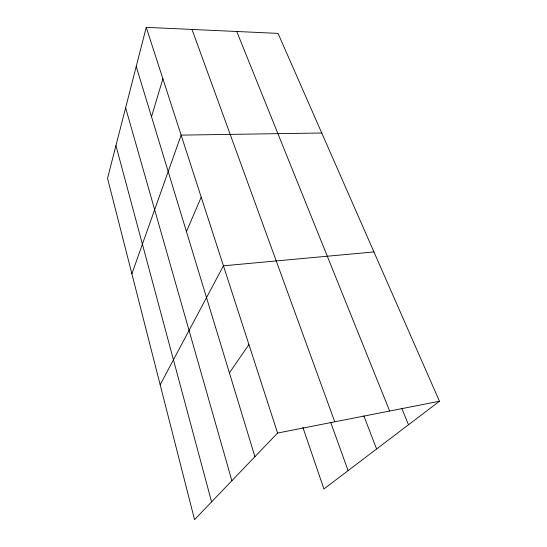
<?xml version="1.0" encoding="UTF-8"?>
<svg xmlns="http://www.w3.org/2000/svg" width="547" height="547" viewBox="0 0 547 547"><rect width="100%" height="100%" fill="white"/><g stroke="black" fill="none" stroke-linecap="round" stroke-linejoin="round"><path stroke-width="0.82" d="M146.247 27.35L107.54 178.315L194.547 519.65L277.575 433.053L439.46 401.245L278.04 33.381L146.247 27.35L277.575 433.053M151.512 116.743L162.89 78.768M131.882 273.801L181.132 135.123L321.759 133.003M186.445 231.6L201.214 197.166M160.168 384.773L223.436 265.801L373.943 251.935M229.412 372.849L248.933 344.583M439.46 401.245L323.92 488.984L302.847 427.296M401.689 408.178L408.506 424.745M236.755 31.494L389.669 411.029M363.851 415.843L376.596 448.984M192.004 29.442L334.757 421.819M330.744 422.516L348.104 470.618M136.217 66.46L254.909 456.69M125.619 107.786L231.873 480.724M115.937 145.57L211.58 501.886"/></g></svg>
